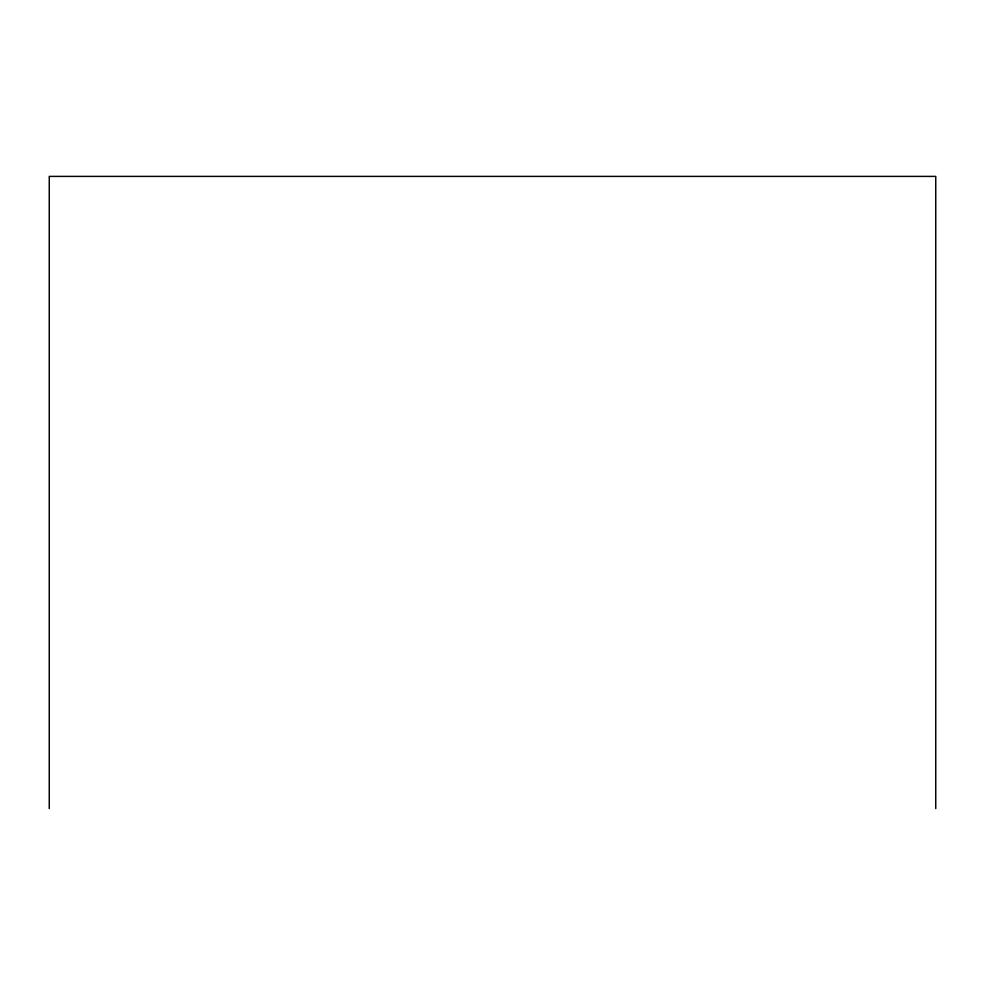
<?xml version="1.0" encoding="UTF-8"?>
<svg xmlns="http://www.w3.org/2000/svg" width="985" height="985" viewBox="0 0 985 985"><rect width="100%" height="100%" fill="white"/><g stroke="black" fill="none" stroke-linecap="round" stroke-linejoin="round"><path stroke-width="1.48" d="M935.75 808.599L935.75 176.401L49.25 176.401L49.25 808.599"/></g></svg>
